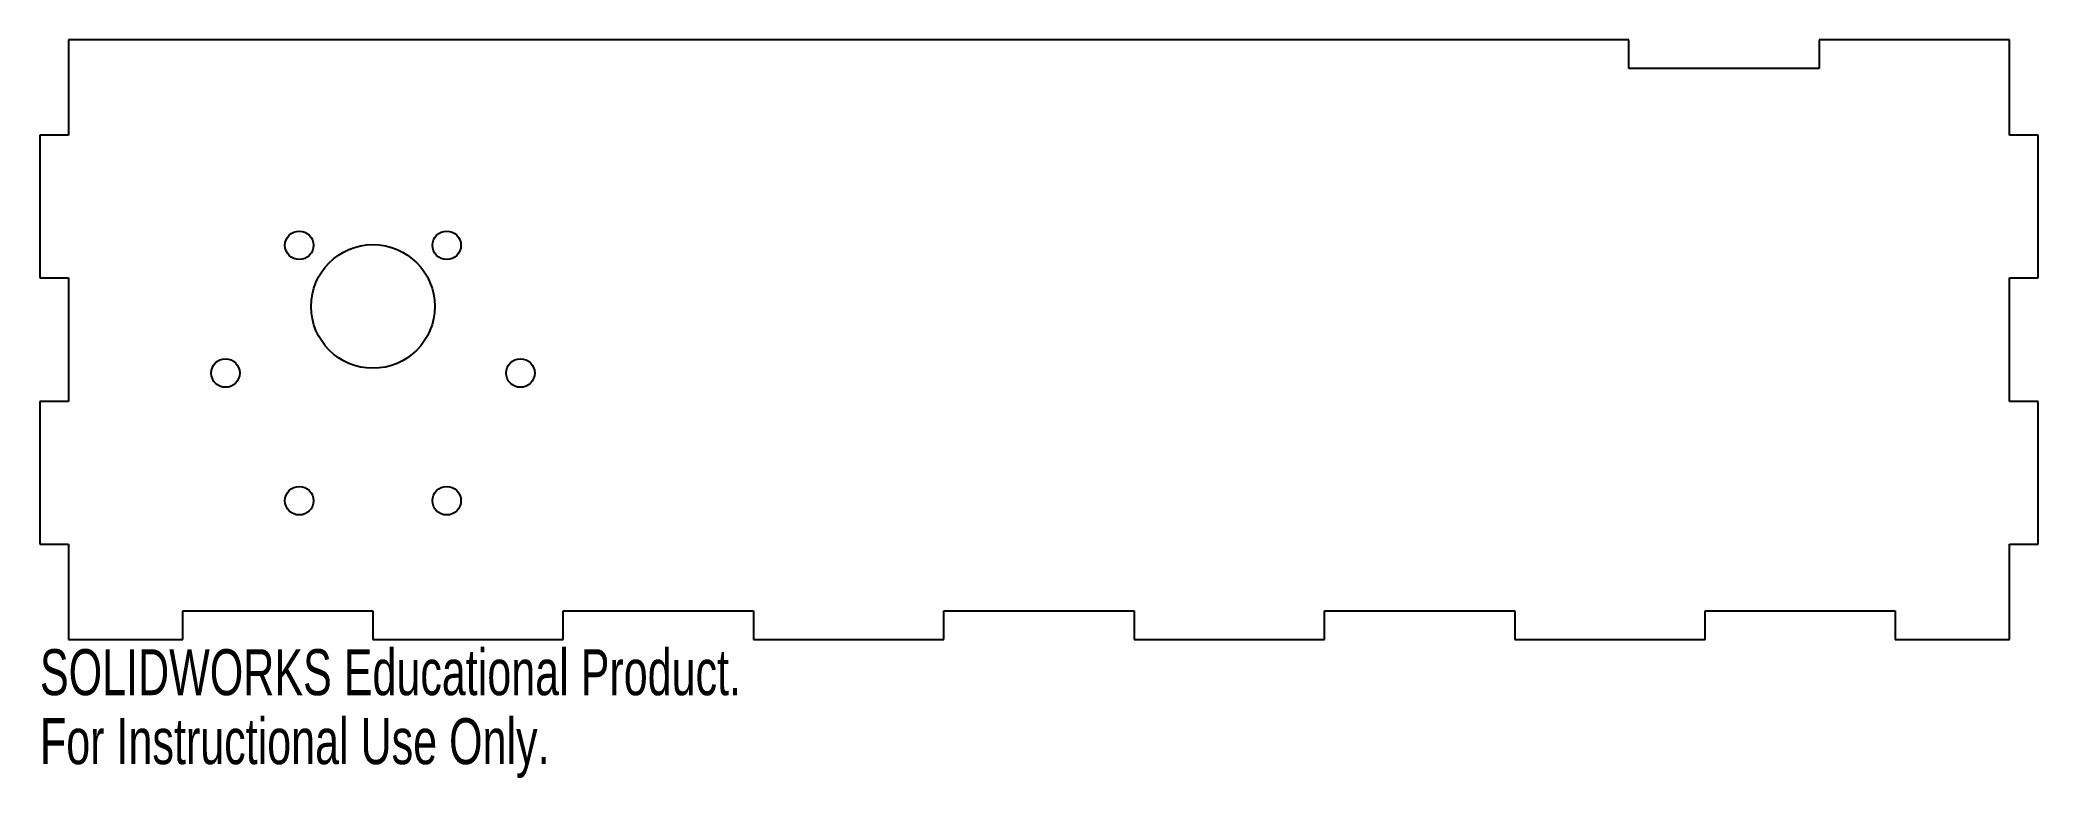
# Model space of a CAD drawing. Header units: millimetres. Extents: x 0 to 210, y -15 to 63.
import ezdxf

# ---------------------------------------------------------------- set-up
doc = ezdxf.new("R2010")
doc.units = ezdxf.units.MM
doc.styles.add('SLDTEXTSTYLE0', font='TXT', dxfattribs={"width": 0.7})

msp = doc.modelspace()

# ---------------------------------------------------------------- linework, layer by layer
at = {"color": 7, "linetype": 'Continuous', "lineweight": 25}
for p, q in [((3, 63), (3, 53)), ((167, 63), (3, 63)), ((167, 60), (167, 63)), ((207, 63), (187, 63)), ((187, 63), (187, 60)), ((207, 53), (207, 63)), ((187, 60), (167, 60)), ((3, 53), (0, 53)), ((0, 53), (0, 38)), ((210, 53), (207, 53)), ((210, 38), (210, 53)), ((0, 38), (3, 38)), ((3, 38), (3, 25)), ((207, 25), (207, 38)), ((207, 38), (210, 38)), ((3, 25), (0, 25)), ((0, 25), (0, 10)), ((210, 25), (207, 25)), ((210, 10), (210, 25)), ((0, 10), (3, 10)), ((3, 10), (3, 0)), ((207, 0), (207, 10)), ((207, 10), (210, 10)), ((15, 0), (15, 3)), ((15, 3), (35, 3)), ((35, 3), (35, 0)), ((55, 0), (55, 3)), ((55, 3), (75, 3)), ((75, 3), (75, 0)), ((95, 0), (95, 3)), ((95, 3), (115, 3)), ((115, 3), (115, 0)), ((135, 0), (135, 3)), ((135, 3), (155, 3)), ((155, 3), (155, 0)), ((175, 0), (175, 3)), ((175, 3), (195, 3)), ((195, 3), (195, 0)), ((3, 0), (15, 0)), ((35, 0), (55, 0)), ((75, 0), (95, 0)), ((115, 0), (135, 0)), ((155, 0), (175, 0)), ((195, 0), (207, 0))]:
    msp.add_line(p, q, dxfattribs=at)
for centre, radius in [((27.25, 41.42), 1.5), ((42.75, 41.42), 1.5), ((35, 35), 6.5), ((19.5, 28), 1.5), ((50.5, 28), 1.5), ((27.25, 14.58), 1.5), ((42.75, 14.58), 1.5)]:
    msp.add_circle(centre, radius, dxfattribs=at)

# ---------------------------------------------------------------- texts
at = {"color": 7, "linetype": 'Continuous', "char_height": 4.8336, "attachment_point": 1, "style": 'SLDTEXTSTYLE0'}
for s, insert in [('SOLIDWORKS Educational Product.', (0, -1.02)), ('For Instructional Use Only.', (0, -8.27))]:
    msp.add_mtext(s, dxfattribs=dict(at, insert=insert))

doc.saveas('drawing.dxf')
